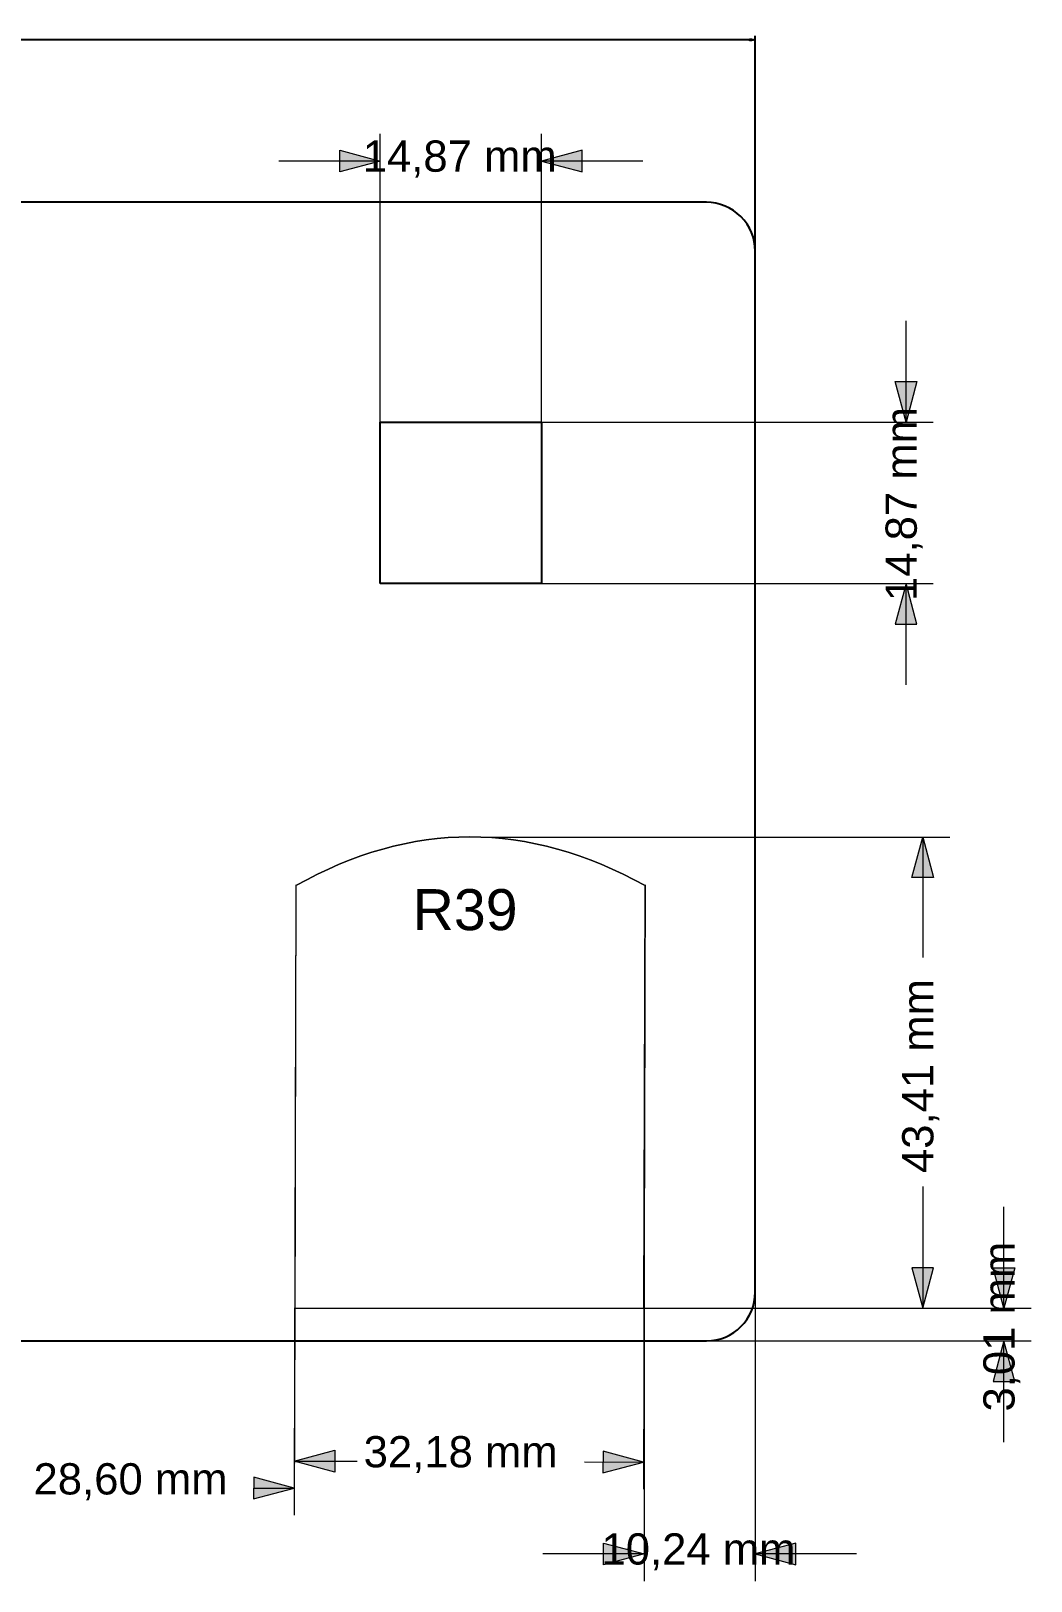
# Model space of a CAD drawing. Header units: millimetres. Extents: x 904 to 1683, y -870 to -465.
# Drawn here: x 1422 to 1683.2, y -869.5 to -464.7 of the extents above; entities that cross this region are included whole.
import ezdxf

# ---------------------------------------------------------------- set-up
doc = ezdxf.new("R2010")
doc.units = ezdxf.units.MM
doc.layers.get('0').update_dxf_attribs({"linetype": 'CONTINUOUS'})
doc.layers.get('Defpoints').update_dxf_attribs({"linetype": 'CONTINUOUS'})
doc.layers.add('图层 1', color=7, linetype='CONTINUOUS')
doc.dimstyles.new('副本 Standard', dxfattribs={"dimtxt": 3.5, "dimasz": 1.5, "dimexe": 1, "dimexo": 0.5, "dimgap": 0.09, "dimtad": 0, "dimtih": 1, "dimtoh": 1, "dimzin": 0, "dimdsep": 46, "dimtxsty": 'Standard', "dimblk": 'CLOSEDBLANK', "dimcen": 0.09, "dimclrd": 3, "dimclre": 4, "dimclrt": 6, "dimadec": 0, "dimazin": 0, "dimtfac": 1, "dimtofl": 0, "dimtmove": 0, "dimatfit": 3, "dimfxl": 1, "dimtolj": 1, "dimtzin": 0, "dimarcsym": 0})
picture_1 = doc.add_image_def('image1.png', size_in_pixel=(117, 117))

# ---------------------------------------------------------------- blocks, each defined once
blk = doc.blocks.new('block 4')
at = {"layer": '图层 1', "lineweight": 0}
blk.add_lwpolyline([(408.09, 706.64), (450.25, 706.64), (450.25, 748.8), (408.09, 748.8), (408.09, 706.64)], dxfattribs=at)
at = {"layer": '图层 1'}
image = blk.add_image(picture_1, insert=(408.09, 706.64), size_in_units=(42.16, 42.16), dxfattribs=at)
blk = doc.blocks.new('block 3')
at = {"layer": '图层 1', "lineweight": 0}
blk.add_lwpolyline([(408.09, 706.64), (450.25, 706.64), (450.25, 748.8), (408.09, 748.8), (408.09, 706.64)], dxfattribs=at)
at = {"layer": '图层 1'}
blk.add_blockref('block 4', (0, 0), dxfattribs=at)
blk = doc.blocks.new('_ClosedBlank')
at = {"color": 0, "linetype": 'ByBlock', "lineweight": -2}
for p, q in [((-1, 0.17), (0, 0)), ((-1, 0.17), (-1, -0.17)), ((0, 0), (-1, -0.17))]:
    blk.add_line(p, q, dxfattribs=at)
blk = doc.blocks.new('*D40')
at = {"color": 4, "lineweight": -2}
for p, q in [((1186.27, -570.97), (1186.27, -466.04)), ((1611.18, -584.03), (1611.18, -466.04))]:
    blk.add_line(p, q, dxfattribs=at)
at = {"color": 3, "lineweight": -2}
for p, q in [((1187.77, -467.04), (1390.47, -467.04)), ((1609.68, -467.04), (1406.98, -467.04))]:
    blk.add_line(p, q, dxfattribs=at)
at = {"layer": 'Defpoints', "color": 0}
for p in [(1611.18, -467.04), (1186.27, -571.47), (1611.18, -584.53)]:
    blk.add_point(p, dxfattribs=at)
at = {"color": 3, "lineweight": -2, "xscale": 1.5, "yscale": 1.5, "zscale": 1.5, "rotation": 180}
blk.add_blockref('_ClosedBlank', (1186.27, -467.04), dxfattribs=at)
at = {"color": 3, "lineweight": -2, "xscale": 1.5, "yscale": 1.5, "zscale": 1.5}
blk.add_blockref('_ClosedBlank', (1611.18, -467.04), dxfattribs=at)
at = {"color": 6, "insert": (1398.72, -467.04), "char_height": 3.5, "attachment_point": 5}
blk.add_mtext('\\A1;424.91', dxfattribs=at)

msp = doc.modelspace()

# ---------------------------------------------------------------- hatches: boundary and pattern name
at = {"layer": '图层 1'}
for points in [[(1502.644, -495.864), (1513.226, -498.7), (1502.644, -501.535)], [(1565.967, -495.864), (1555.385, -498.7), (1565.967, -501.535)], [(1653.423, -556.3), (1650.588, -566.883), (1647.752, -556.3)], [(1653.423, -619.623), (1650.588, -609.041), (1647.752, -619.623)], [(1652.095, -685.834), (1654.929, -675.252), (1657.765, -685.834)], [(1652.095, -787.711), (1654.929, -798.293), (1657.765, -787.711)], [(1678.969, -787.711), (1676.133, -798.293), (1673.298, -787.711)], [(1678.969, -817.414), (1676.133, -806.832), (1673.298, -817.414)], [(1501.345, -841.076), (1490.771, -838.209), (1501.362, -835.405)], [(1571.406, -841.287), (1581.997, -838.483), (1571.424, -835.616)], [(1480.159, -848.099), (1490.75, -845.295), (1480.176, -842.428)], [(1571.583, -859.609), (1582.165, -862.445), (1571.583, -865.281)], [(1621.763, -859.609), (1611.181, -862.445), (1621.763, -865.281)]]:
    msp.add_hatch(color=0, dxfattribs=at).paths.add_polyline_path(points)

# ---------------------------------------------------------------- linework, layer by layer
at = {"layer": '图层 1', "color": 0, "lineweight": 9}
for points in [[(1513.226, -570.26), (1513.226, -491.613)], [(1555.385, -570.26), (1555.385, -491.613)], [(1513.226, -498.7), (1486.771, -498.7)], [(1581.84, -498.7), (1555.385, -498.7)], [(1650.588, -566.883), (1650.588, -540.428)], [(1536.085, -566.883), (1657.675, -566.883)], [(1536.085, -609.041), (1657.675, -609.041)], [(1650.588, -635.496), (1650.588, -609.041)], [(1540.426, -675.252), (1662.016, -675.252)], [(1654.929, -675.252), (1654.929, -706.74)], [(1491.128, -719.604), (1490.75, -845.295)], [(1582.353, -719.878), (1581.975, -845.569)], [(1654.929, -766.517), (1654.929, -798.293)], [(1490.971, -771.359), (1490.728, -852.381)], [(1676.133, -798.293), (1676.133, -771.838)], [(1582.165, -789.81), (1582.165, -869.532)], [(1611.181, -789.81), (1611.181, -869.532)], [(1540.426, -798.293), (1662.016, -798.293)], [(1581.121, -798.293), (1683.22, -798.293)], [(1581.121, -806.832), (1683.22, -806.832)], [(1676.133, -833.287), (1676.133, -806.832)], [(1490.771, -838.209), (1507.18, -838.258)], [(1566.596, -838.436), (1581.997, -838.483)], [(1480.347, -845.264), (1490.75, -845.295)], [(1582.165, -862.445), (1555.71, -862.445)], [(1637.637, -862.445), (1611.181, -862.445)]]:
    msp.add_lwpolyline(points, dxfattribs=at)
at = {"layer": '图层 1', "color": 0, "lineweight": 0}
for points in [[(1502.644, -495.864), (1513.226, -498.7), (1502.644, -501.535), (1502.644, -495.864)], [(1565.967, -495.864), (1555.385, -498.7), (1565.967, -501.535), (1565.967, -495.864)], [(1653.423, -556.3), (1650.588, -566.883), (1647.752, -556.3), (1653.423, -556.3)], [(1653.423, -619.623), (1650.588, -609.041), (1647.752, -619.623), (1653.423, -619.623)], [(1652.095, -685.834), (1654.929, -675.252), (1657.765, -685.834), (1652.095, -685.834)], [(1652.095, -787.711), (1654.929, -798.293), (1657.765, -787.711), (1652.095, -787.711)], [(1678.969, -787.711), (1676.133, -798.293), (1673.298, -787.711), (1678.969, -787.711)], [(1678.969, -817.414), (1676.133, -806.832), (1673.298, -817.414), (1678.969, -817.414)], [(1501.345, -841.076), (1490.771, -838.209), (1501.362, -835.405), (1501.345, -841.076)], [(1571.406, -841.287), (1581.997, -838.483), (1571.424, -835.616), (1571.406, -841.287)], [(1480.159, -848.099), (1490.75, -845.295), (1480.176, -842.428), (1480.159, -848.099)], [(1571.583, -859.609), (1582.165, -862.445), (1571.583, -865.281), (1571.583, -859.609)], [(1621.763, -859.609), (1611.181, -862.445), (1621.763, -865.281), (1621.763, -859.609)]]:
    msp.add_lwpolyline(points, dxfattribs=at)
at = {"layer": '图层 1', "color": 0, "lineweight": 25}
for points in [[(1598.426, -509.477), (1199.024, -509.477)], [(1611.181, -794.076), (1611.181, -522.233)], [(1199.024, -806.832), (1598.426, -806.832)]]:
    msp.add_lwpolyline(points, dxfattribs=at)
at = {"layer": '图层 1', "color": 0, "lineweight": 18}
for points in [[(1491.222, -687.742), (1490.89, -798.293)], [(1582.45, -687.742), (1582.118, -798.293)], [(1490.89, -798.293), (1582.118, -798.293)]]:
    msp.add_lwpolyline(points, dxfattribs=at)
at = {"layer": '图层 1', "color": 0, "lineweight": 0}
for points, knots in [([(1598.426, -806.832), (1605.47, -806.832), (1611.181, -801.121), (1611.181, -794.076), (1611.181, -794.076), (1611.181, -522.233), (1611.181, -522.233), (1611.181, -518.85), (1609.838, -515.605), (1607.445, -513.213), (1605.053, -510.821), (1601.808, -509.477), (1598.426, -509.477), (1598.426, -509.477), (1199.024, -509.477), (1199.024, -509.477), (1195.641, -509.477), (1192.396, -510.821), (1190.004, -513.213), (1187.612, -515.605), (1186.268, -518.85), (1186.268, -522.233), (1186.268, -522.233), (1186.268, -794.076), (1186.268, -794.076), (1186.268, -797.459), (1187.612, -800.704), (1190.004, -803.096), (1192.396, -805.488), (1195.641, -806.832), (1199.024, -806.832), (1199.024, -806.832), (1598.426, -806.832), (1598.426, -806.832)], [0, 0, 0, 0, 1, 1, 1, 2, 2, 2, 3, 3, 3, 4, 4, 4, 5, 5, 5, 6, 6, 6, 7, 7, 7, 8, 8, 8, 9, 9, 9, 10, 10, 10, 11, 11, 11, 11]), ([(1490.89, -798.293), (1490.89, -798.293), (1491.222, -687.941), (1491.222, -687.941), (1521.37, -670.933), (1551.779, -670.933), (1582.449, -687.941), (1582.449, -687.941), (1582.118, -798.293), (1582.118, -798.293), (1582.118, -798.293), (1490.89, -798.293), (1490.89, -798.293)], [0, 0, 0, 0, 1, 1, 1, 2, 2, 2, 3, 3, 3, 4, 4, 4, 4])]:
    msp.add_open_spline(points, degree=3, knots=knots, dxfattribs=at)
at = {"layer": '图层 1', "color": 0, "lineweight": 20}
for points, knots in [([(1598.426, -806.832), (1605.47, -806.832), (1611.181, -801.121), (1611.181, -794.076), (1611.181, -794.076), (1611.181, -522.233), (1611.181, -522.233), (1611.181, -518.85), (1609.838, -515.605), (1607.445, -513.213), (1605.053, -510.821), (1601.808, -509.477), (1598.426, -509.477), (1598.426, -509.477), (1199.024, -509.477), (1199.024, -509.477), (1195.641, -509.477), (1192.396, -510.821), (1190.004, -513.213), (1187.612, -515.605), (1186.268, -518.85), (1186.268, -522.233), (1186.268, -522.233), (1186.268, -794.076), (1186.268, -794.076), (1186.268, -797.459), (1187.612, -800.704), (1190.004, -803.096), (1192.396, -805.488), (1195.641, -806.832), (1199.024, -806.832), (1199.024, -806.832), (1598.426, -806.832), (1598.426, -806.832)], [0, 0, 0, 0, 1, 1, 1, 2, 2, 2, 3, 3, 3, 4, 4, 4, 5, 5, 5, 6, 6, 6, 7, 7, 7, 8, 8, 8, 9, 9, 9, 10, 10, 10, 11, 11, 11, 11]), ([(1490.89, -798.293), (1490.89, -798.293), (1491.222, -687.941), (1491.222, -687.941), (1521.37, -670.933), (1551.779, -670.933), (1582.449, -687.941), (1582.449, -687.941), (1582.118, -798.293), (1582.118, -798.293), (1582.118, -798.293), (1490.89, -798.293), (1490.89, -798.293)], [0, 0, 0, 0, 1, 1, 1, 2, 2, 2, 3, 3, 3, 4, 4, 4, 4])]:
    msp.add_open_spline(points, degree=3, knots=knots, dxfattribs=at)
at = {"layer": '图层 1', "color": 0, "lineweight": 25}
msp.add_open_spline([(1611.181, -522.233), (1611.181, -518.85), (1609.838, -515.605), (1607.445, -513.213), (1605.053, -510.821), (1601.808, -509.477), (1598.426, -509.477)], degree=3, knots=[0, 0, 0, 0, 1, 1, 1, 2, 2, 2, 2], dxfattribs=at)
at = {"layer": '图层 1', "color": 0, "lineweight": 18}
msp.add_open_spline([(1491.222, -687.941), (1521.37, -670.933), (1551.779, -670.933), (1582.45, -687.941)], degree=3, dxfattribs=at)
at = {"layer": '图层 1', "color": 0, "lineweight": 25}
msp.add_open_spline([(1598.426, -806.832), (1605.47, -806.832), (1611.181, -801.121), (1611.181, -794.076)], degree=3, dxfattribs=at)

# ---------------------------------------------------------------- block references
at = {"layer": '图层 1', "color": 0}
msp.add_blockref('block 3', (1105.132, -1315.682), dxfattribs=at)

# ---------------------------------------------------------------- texts
at = {"layer": '图层 1', "color": 0, "attachment_point": 7}
for s, insert, char_height in [('\\fArial|b0|i0|c0|p34;\\W1;14,87 mm', (1508.654, -503.013), 8.16), ('\\fArial|b0|i0|c0|p34;\\W1;R39', (1521.666, -699.713), 10.71), ('\\fArial|b0|i0|c0|p34;\\W1;32,18 mm', (1508.901, -841.366), 8.16), ('\\fArial|b0|i0|c0|p34;\\W1;28,60 mm', (1422.672, -848.451), 8.16), ('\\fArial|b0|i0|c0|p34;\\W1;10,24 mm', (1571.021, -866.759), 8.16)]:
    msp.add_mtext(s, dxfattribs=dict(at, insert=insert, char_height=char_height))
at = {"layer": '图层 1', "color": 0, "char_height": 8.16, "attachment_point": 7, "rotation": 90}
for s, insert in [('\\fArial|b0|i0|c0|p34;\\W1;14,87 mm', (1654.901, -613.613)), ('\\fArial|b0|i0|c0|p34;\\W1;43,41 mm', (1659.243, -762.999)), ('\\fArial|b0|i0|c0|p34;\\W1;3,01 mm', (1680.446, -825.272))]:
    msp.add_mtext(s, dxfattribs=dict(at, insert=insert))

# ---------------------------------------------------------------- dimensions: what is measured, and where the dimension line sits
at = {"color": 0}
dim = msp.add_linear_dim(base=(1611.181, -467.04), p1=(1186.268, -571.474), p2=(1611.181, -584.528), dimstyle='副本 Standard', dxfattribs=at)
dim.commit()
dim.dimension.update_dxf_attribs({"geometry": '*D40', "text_midpoint": (1398.725, -467.04)})

doc.saveas('drawing.dxf')
